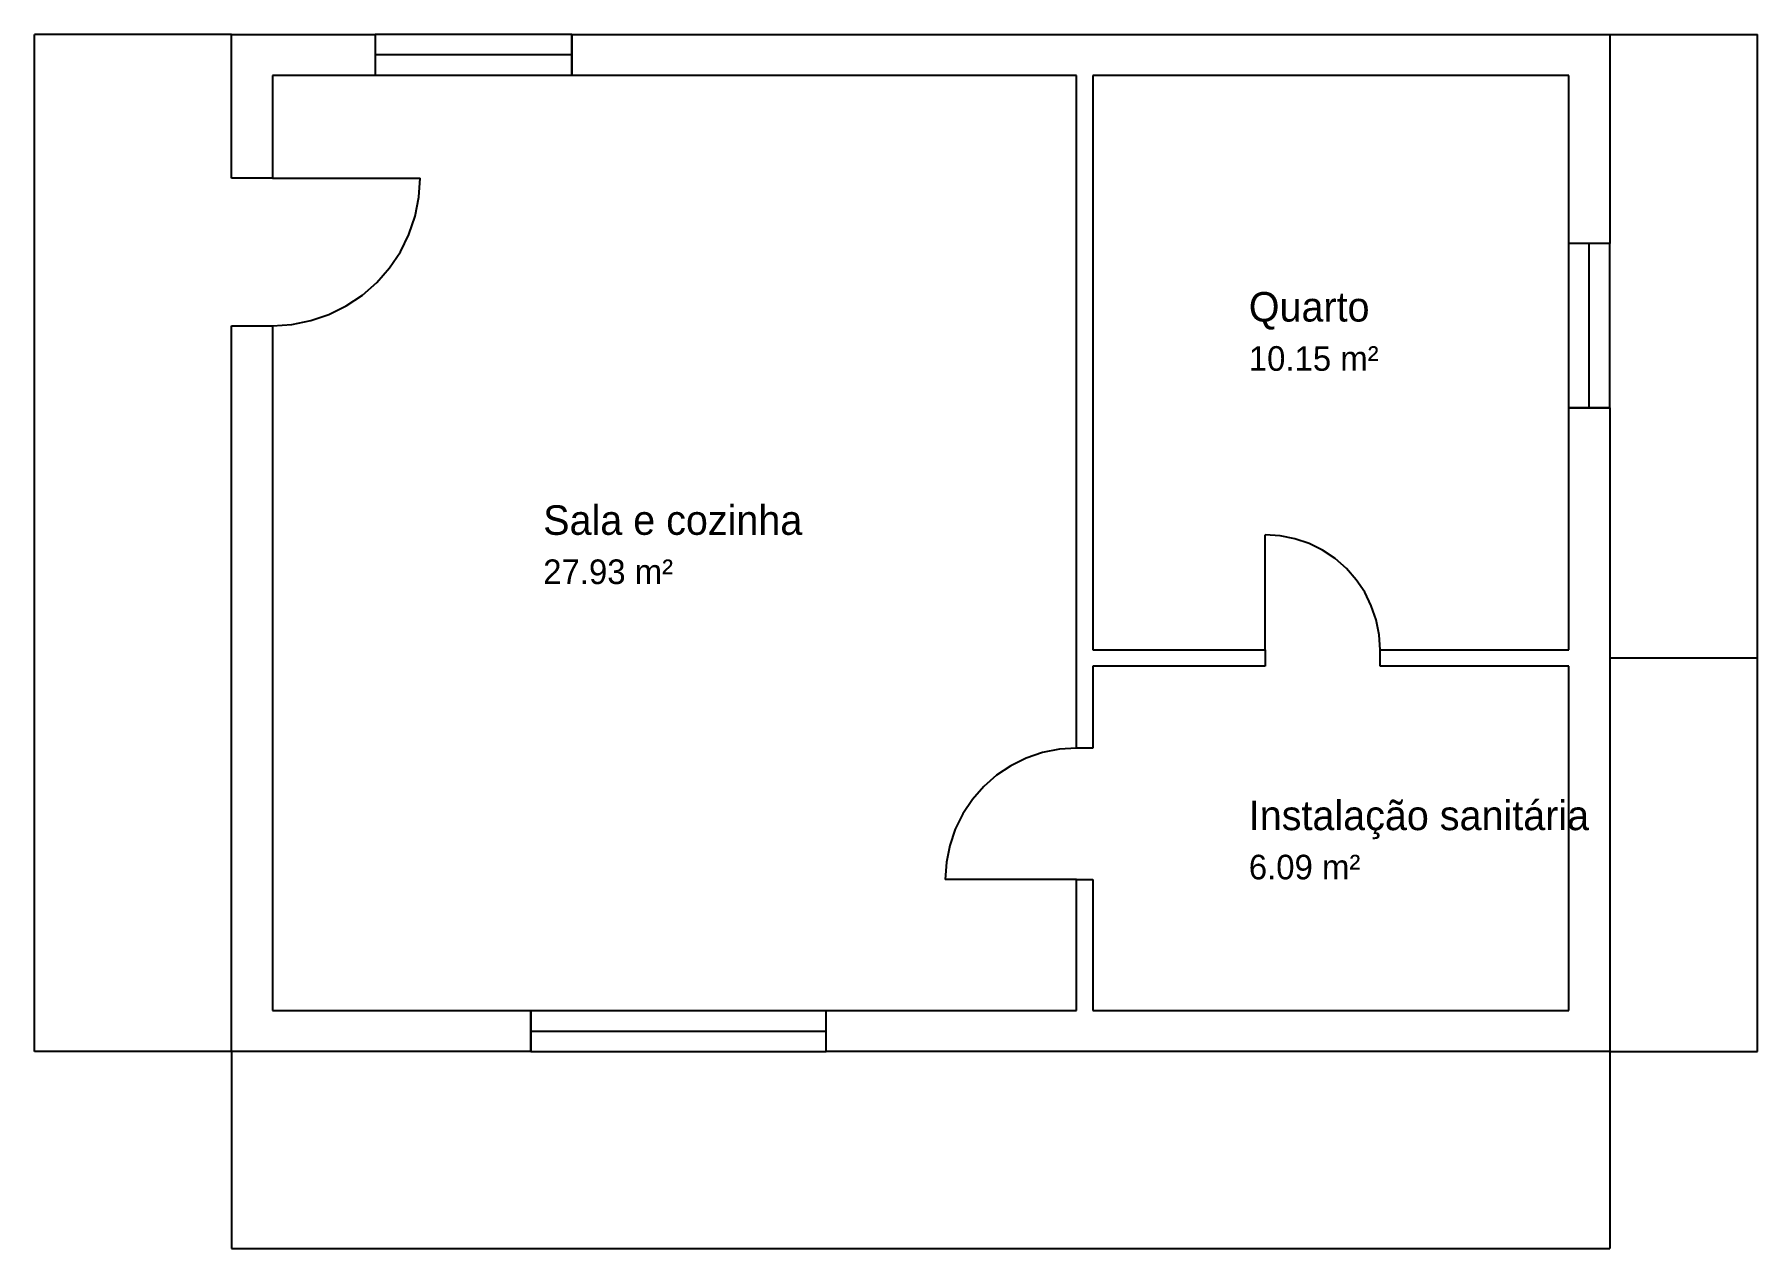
# Model space of a CAD drawing. Header units: millimetres. Extents: x -1200 to 9300, y -1200 to 6200.
import ezdxf

# ---------------------------------------------------------------- set-up
doc = ezdxf.new("R2010")
doc.units = ezdxf.units.MM
for name, color, linetype in [('A-ANNO-DIMS', 1, 'Continuous'), ('A-ANNO-TEXT', 2, 'Continuous'), ('A-DOOR', 3, 'Continuous'), ('A-GLAZ', 5, 'Continuous'), ('A-WALL', 7, 'Continuous')]:
    doc.layers.add(name, color=color, linetype=linetype)
doc.styles.add('OpenSansCondensed-Light', font='OpenSansCondensed-Light.ttf')
doc.dimstyles.new('EZDXF', dxfattribs={"dimtxt": 0.25, "dimasz": 0.175, "dimexe": 0.375, "dimexo": 0.125, "dimgap": 0.1, "dimtad": 1, "dimlfac": 100, "dimzin": 12, "dimdsep": 46, "dimtxsty": 'OpenSansCondensed-Light', "dimblk": 'ARCHTICK', "dimcen": 2.5, "dimazin": 3, "dimtfac": 0.5, "dimtmove": 2, "dimatfit": 3})

# ---------------------------------------------------------------- blocks, each defined once
blk = doc.blocks.new('_ARCHTICK')
at = {"color": 0, "linetype": 'BYBLOCK', "const_width": 0.15}
blk.add_lwpolyline([(-0.5, -0.5), (0.5, 0.5)], dxfattribs=at)

msp = doc.modelspace()

# ---------------------------------------------------------------- linework, layer by layer
at = {"layer": 'A-DOOR'}
for points in [[(250, 4425), (367.47357, 4432.69962), (482.93714, 4455.66676), (594.41509, 4493.50842), (700, 4545.57714), (797.88529, 4610.98199), (886.3961, 4688.6039), (964.01801, 4777.11471), (1029.42286, 4875), (1081.49158, 4980.58491), (1119.33324, 5092.06286), (1142.30038, 5207.52643), (1150, 5325)], [(7000, 2450), (6994.0114, 2541.36833), (6976.14808, 2631.17333), (6946.71567, 2717.8784), (6906.21778, 2800), (6855.34734, 2876.133), (6794.97475, 2944.97475), (6726.133, 3005.34734), (6650, 3056.21778), (6567.8784, 3096.71567), (6481.17333, 3126.14808), (6391.36833, 3144.0114), (6300, 3150)], [(5150, 1850), (5045.57905, 1843.15589), (4942.94476, 1822.74066), (4843.85325, 1789.10363), (4750, 1742.82032), (4662.99086, 1684.68267), (4584.31458, 1615.68542), (4515.31733, 1537.00914), (4457.17968, 1450), (4410.89637, 1356.14675), (4377.25934, 1257.05524), (4356.84411, 1154.42095), (4350, 1050)]]:
    msp.add_lwpolyline(points, dxfattribs=at)
at = {"layer": 'A-GLAZ'}
for p, q in [((2075, 6200), (875, 6200)), ((875, 6200), (875, 5950)), ((2075, 6200), (2075, 5950)), ((2075, 6075), (875, 6075)), ((2075, 5950), (875, 5950)), ((250, 5325), (1150, 5325)), ((8150, 3925), (8150, 4925)), ((8400, 4925), (8150, 4925)), ((8275, 3925), (8275, 4925)), ((8400, 3925), (8400, 4925)), ((8400, 3925), (8150, 3925)), ((6300, 2450), (6300, 3150)), ((5150, 1050), (4350, 1050)), ((1825, 250), (3625, 250)), ((1825, 0), (1825, 250)), ((3625, 0), (3625, 250)), ((1825, 125), (3625, 125)), ((1825, 0), (3625, 0))]:
    msp.add_line(p, q, dxfattribs=at)
at = {"layer": 'A-WALL'}
for p, q in [((0, 6075), (0, 6200)), ((0, 6200), (250, 6200)), ((250, 6200), (875, 6200)), ((875, 6200), (875, 5950)), ((2075, 5950), (2075, 6200)), ((2075, 6200), (8150, 6200)), ((8150, 6200), (8275, 6200)), ((8275, 6200), (8400, 6200)), ((8400, 6200), (8400, 5950)), ((0, 5950), (0, 6075)), ((0, 5325), (0, 5950)), ((875, 5950), (250, 5950)), ((250, 5950), (250, 5325)), ((5150, 5950), (2075, 5950)), ((5150, 1850), (5150, 5950)), ((8150, 5950), (5250, 5950)), ((5250, 5950), (5250, 2450)), ((8150, 4925), (8150, 5950)), ((8400, 5950), (8400, 4925)), ((250, 5325), (0, 5325)), ((8400, 4925), (8150, 4925)), ((0, 250), (0, 4425)), ((0, 4425), (250, 4425)), ((250, 4425), (250, 250)), ((8150, 2450), (8150, 3925)), ((8150, 3925), (8400, 3925)), ((8400, 3925), (8400, 250)), ((5250, 2450), (6300, 2450)), ((6300, 2450), (6300, 2350)), ((7000, 2350), (7000, 2450)), ((7000, 2450), (8150, 2450)), ((6300, 2350), (5250, 2350)), ((5250, 2350), (5250, 1850)), ((8150, 2350), (7000, 2350)), ((8150, 250), (8150, 2350)), ((5250, 1850), (5150, 1850)), ((5150, 250), (5150, 1050)), ((5150, 1050), (5250, 1050)), ((5250, 1050), (5250, 250)), ((0, 0), (0, 250)), ((250, 250), (1825, 250)), ((1825, 250), (1825, 0)), ((3625, 0), (3625, 250)), ((3625, 250), (5150, 250)), ((5250, 250), (8150, 250)), ((8400, 250), (8400, 125)), ((8400, 125), (8400, 0)), ((125, 0), (0, 0)), ((250, 0), (125, 0)), ((1825, 0), (250, 0)), ((8150, 0), (3625, 0)), ((8400, 0), (8150, 0))]:
    msp.add_line(p, q, dxfattribs=at)

# ---------------------------------------------------------------- texts
at = {"layer": 'A-ANNO-TEXT'}
for s, height, p in [('Quarto', 180, (6200, 4450)), ('10.15 m²', 150, (6200, 4150)), ('Sala e cozinha', 180, (1900, 3150)), ('27.93 m²', 150, (1900, 2850)), ('Instalação sanitária', 180, (6200, 1350)), ('6.09 m²', 150, (6200, 1050))]:
    msp.add_text(s, height=height, dxfattribs=at).set_placement(p)

# ---------------------------------------------------------------- dimensions: what is measured, and where the dimension line sits
at = {"layer": 'A-ANNO-DIMS'}
for base, p1, p2 in [((-1200, 0), (0, 0), (0, 6200)), ((9300, 2400), (8400, 2400), (8400, 6200)), ((9300, 0), (8400, 0), (8400, 2400))]:
    msp.add_linear_dim(base=base, p1=p1, p2=p2, angle=90, dimstyle='EZDXF', dxfattribs=at).render()
msp.add_linear_dim(base=(0, -1200), p1=(0, 0), p2=(8400, 0), dimstyle='EZDXF', dxfattribs=at).render()

doc.saveas('drawing.dxf')
